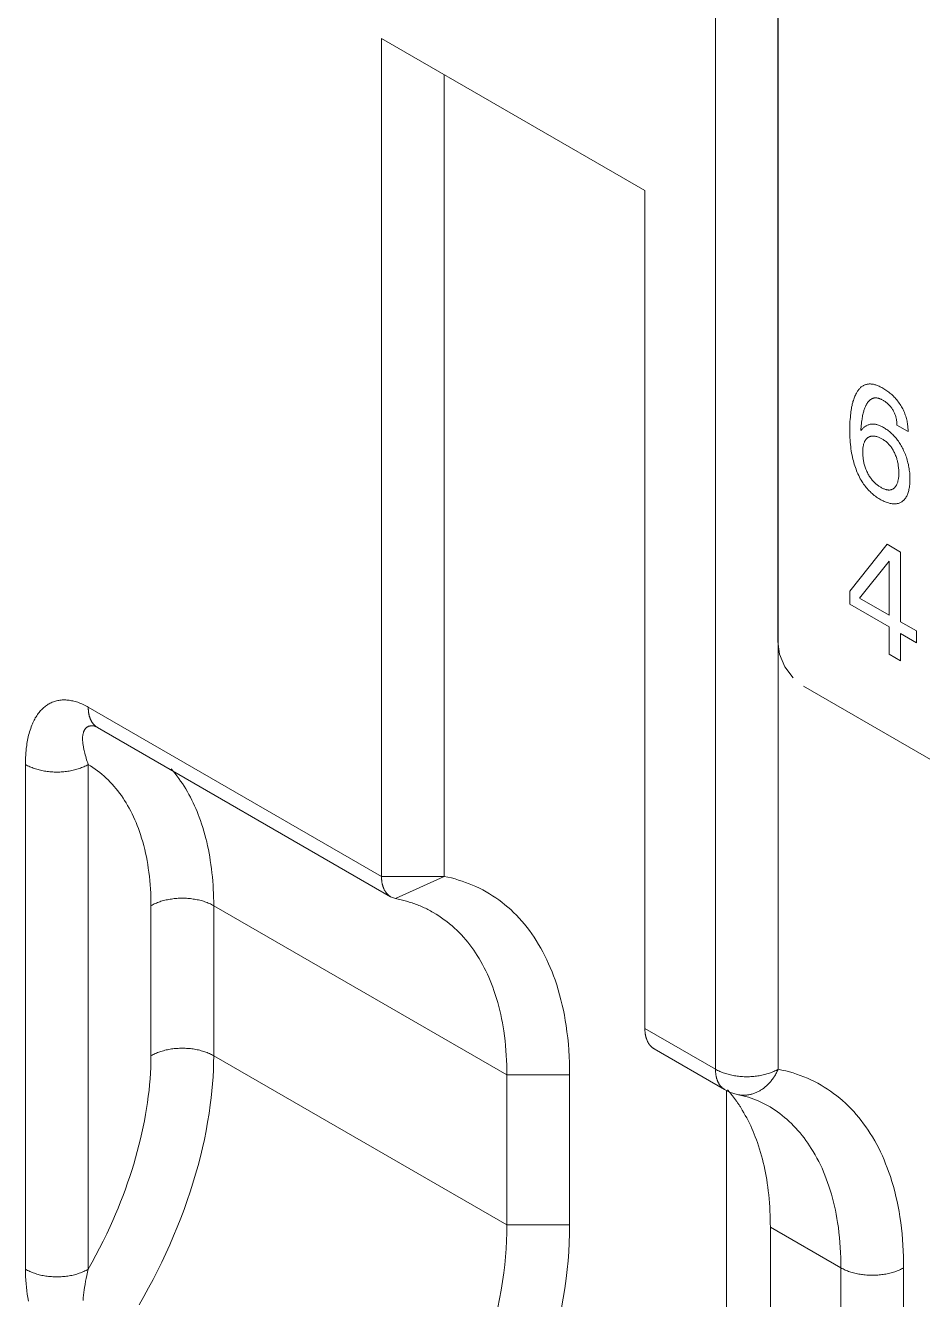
# Model space of a CAD drawing. Header units: inches. Extents: x 67578 to 72421, y -34894 to -31675.
# Drawn here: x 70298.83 to 70314.92, y -33404.89 to -33382.04 of the extents above; entities that cross this region are included whole.
import ezdxf

# ---------------------------------------------------------------- set-up
doc = ezdxf.new("R2010")
doc.units = ezdxf.units.IN
doc.header["$MEASUREMENT"] = 0

# ---------------------------------------------------------------- blocks, each defined once
blk = doc.blocks.new('ET200S')
at = {"lineweight": 0}
for p, q in [((64.727, -33.379), (64.727, 36.932)), ((65.428, 36.929), (65.428, -28.555)), ((65.434, -33.379), (65.434, 36.932)), ((60.961, -21.756), (63.931, -23.471)), ((60.961, -31.205), (60.961, -21.756)), ((61.669, -31.205), (61.669, -22.165)), ((63.931, -23.471), (63.931, -32.92)), ((66.898, -26.189), (66.773, -26.117)), ((66.241, -27.989), (66.661, -27.461)), ((66.661, -27.461), (66.812, -27.548)), ((66.812, -27.548), (66.812, -28.333)), ((66.684, -27.649), (66.352, -28.067)), ((66.684, -28.259), (66.684, -27.649)), ((66.241, -28.136), (66.241, -27.989)), ((66.684, -28.393), (66.241, -28.136)), ((66.352, -28.067), (66.684, -28.259)), ((66.684, -28.699), (66.684, -28.393)), ((66.812, -28.333), (66.993, -28.437)), ((66.993, -28.437), (66.993, -28.571)), ((65.449, -28.7), (65.428, -28.555)), ((66.812, -28.466), (66.812, -28.773)), ((66.993, -28.571), (66.812, -28.466)), ((65.508, -28.842), (65.449, -28.7)), ((66.812, -28.773), (66.684, -28.699)), ((65.602, -28.967), (65.508, -28.842)), ((65.719, -29.06), (75.619, -34.775)), ((57.656, -29.297), (60.961, -31.205)), ((57.726, -29.51), (57.728, -29.511)), ((57.728, -29.511), (57.759, -29.526)), ((57.759, -29.526), (61.065, -31.434)), ((56.949, -35.635), (56.949, -29.944)), ((57.656, -35.635), (57.656, -29.944)), ((60.961, -31.205), (61.669, -31.205)), ((61.119, -31.454), (61.669, -31.205)), ((61.119, -31.454), (61.065, -31.434)), ((58.363, -31.535), (58.363, -33.227)), ((62.376, -33.444), (59.07, -31.535)), ((59.07, -31.535), (59.07, -33.227)), ((64.727, -33.379), (63.931, -32.92)), ((64.83, -33.608), (64.035, -33.149)), ((62.376, -35.135), (59.07, -33.227)), ((62.376, -33.444), (63.083, -33.444)), ((62.376, -35.135), (62.376, -33.444)), ((63.083, -35.135), (63.083, -33.444)), ((64.83, -33.608), (64.886, -33.636)), ((64.851, -38.672), (64.851, -33.618)), ((64.886, -33.636), (64.944, -33.656)), ((64.944, -33.656), (64.985, -33.666)), ((64.985, -33.666), (64.985, -33.666)), ((64.985, -33.666), (65.098, -33.694)), ((65.098, -33.694), (65.207, -33.734)), ((65.207, -33.734), (65.313, -33.787)), ((62.376, -35.135), (63.083, -35.135)), ((66.141, -35.618), (65.346, -35.158)), ((65.346, -35.158), (65.346, -36.85)), ((66.141, -37.309), (66.141, -35.618)), ((66.848, -37.309), (66.848, -35.618))]:
    blk.add_line(p, q, dxfattribs=at)
for points in [[(66.898, -26.189), (66.898, -26.177), (66.898, -26.164), (66.897, -26.152), (66.896, -26.139), (66.895, -26.126), (66.893, -26.112), (66.891, -26.099), (66.889, -26.085), (66.886, -26.072), (66.883, -26.058), (66.88, -26.044), (66.876, -26.03), (66.872, -26.016), (66.867, -26.002), (66.862, -25.988), (66.856, -25.974), (66.851, -25.961), (66.845, -25.948), (66.838, -25.935), (66.831, -25.922), (66.824, -25.909), (66.816, -25.896), (66.808, -25.883), (66.799, -25.87), (66.79, -25.857), (66.78, -25.844), (66.77, -25.832), (66.76, -25.82), (66.751, -25.81), (66.742, -25.8), (66.732, -25.79), (66.722, -25.781), (66.713, -25.772), (66.703, -25.763), (66.693, -25.755), (66.682, -25.746), (66.67, -25.737), (66.659, -25.729), (66.648, -25.721), (66.636, -25.714), (66.625, -25.707), (66.613, -25.7), (66.603, -25.694), (66.592, -25.689), (66.582, -25.684), (66.571, -25.679), (66.561, -25.674), (66.551, -25.67), (66.542, -25.667), (66.533, -25.664), (66.524, -25.661), (66.516, -25.659), (66.507, -25.657), (66.498, -25.656), (66.49, -25.654), (66.482, -25.654), (66.474, -25.653), (66.467, -25.653), (66.459, -25.653), (66.452, -25.654), (66.444, -25.655), (66.437, -25.656), (66.43, -25.658), (66.423, -25.659), (66.416, -25.661), (66.41, -25.664), (66.403, -25.667), (66.397, -25.67), (66.391, -25.673), (66.383, -25.677), (66.376, -25.682), (66.37, -25.687), (66.363, -25.693), (66.357, -25.699), (66.351, -25.705), (66.345, -25.712), (66.34, -25.718), (66.334, -25.726), (66.329, -25.733), (66.324, -25.74), (66.32, -25.748), (66.315, -25.756), (66.309, -25.767), (66.304, -25.778), (66.299, -25.789), (66.294, -25.801), (66.289, -25.813), (66.285, -25.825), (66.281, -25.838), (66.277, -25.85), (66.274, -25.863), (66.269, -25.88), (66.266, -25.897), (66.262, -25.914), (66.259, -25.931), (66.256, -25.949), (66.253, -25.967), (66.251, -25.985), (66.249, -26.003), (66.247, -26.027), (66.245, -26.052), (66.243, -26.076), (66.242, -26.101), (66.241, -26.126), (66.241, -26.151), (66.241, -26.177), (66.241, -26.208)], [(66.366, -26.179), (66.367, -26.159), (66.368, -26.14), (66.37, -26.121), (66.372, -26.102), (66.374, -26.083), (66.377, -26.064), (66.379, -26.051), (66.381, -26.037), (66.383, -26.023), (66.386, -26.01), (66.389, -25.996), (66.392, -25.983), (66.395, -25.971), (66.398, -25.961), (66.401, -25.951), (66.404, -25.942), (66.407, -25.932), (66.411, -25.923), (66.414, -25.914), (66.418, -25.906), (66.422, -25.897), (66.425, -25.891), (66.428, -25.885), (66.431, -25.879), (66.435, -25.873), (66.438, -25.868), (66.442, -25.862), (66.446, -25.857), (66.45, -25.852), (66.454, -25.847), (66.458, -25.843), (66.463, -25.838), (66.467, -25.834), (66.472, -25.83), (66.476, -25.828), (66.48, -25.825), (66.484, -25.823), (66.488, -25.82), (66.493, -25.818), (66.497, -25.816), (66.501, -25.815), (66.506, -25.813), (66.511, -25.812), (66.516, -25.811), (66.521, -25.811), (66.526, -25.81), (66.531, -25.81), (66.536, -25.81), (66.541, -25.81), (66.546, -25.811), (66.552, -25.812), (66.557, -25.813), (66.563, -25.814), (66.568, -25.816), (66.574, -25.818), (66.58, -25.82), (66.587, -25.823), (66.593, -25.825), (66.6, -25.829), (66.607, -25.832), (66.613, -25.836), (66.62, -25.839), (66.626, -25.844), (66.633, -25.848), (66.639, -25.852), (66.646, -25.857), (66.652, -25.862), (66.659, -25.867), (66.665, -25.873), (66.672, -25.879), (66.678, -25.885), (66.685, -25.891), (66.691, -25.898), (66.697, -25.905), (66.703, -25.912), (66.708, -25.919), (66.713, -25.927), (66.719, -25.934), (66.724, -25.942), (66.728, -25.95), (66.733, -25.958), (66.738, -25.967), (66.742, -25.975), (66.746, -25.984), (66.75, -25.993), (66.753, -26.002), (66.756, -26.01), (66.759, -26.018), (66.761, -26.026), (66.763, -26.034), (66.765, -26.042), (66.767, -26.05), (66.768, -26.058), (66.769, -26.066), (66.771, -26.075), (66.772, -26.084), (66.772, -26.092), (66.773, -26.101), (66.773, -26.109), (66.773, -26.117)], [(66.918, -26.703), (66.918, -26.688), (66.917, -26.672), (66.916, -26.656), (66.914, -26.64), (66.912, -26.624), (66.91, -26.608), (66.907, -26.592), (66.904, -26.576), (66.901, -26.56), (66.897, -26.544), (66.893, -26.528), (66.889, -26.512), (66.884, -26.495), (66.879, -26.48), (66.873, -26.464), (66.868, -26.449), (66.861, -26.434), (66.855, -26.418), (66.848, -26.403), (66.841, -26.388), (66.834, -26.375), (66.827, -26.362), (66.82, -26.349), (66.813, -26.336), (66.805, -26.324), (66.797, -26.311), (66.789, -26.299), (66.78, -26.287), (66.772, -26.276), (66.763, -26.265), (66.754, -26.254), (66.745, -26.244), (66.735, -26.234), (66.726, -26.224), (66.716, -26.215), (66.707, -26.206), (66.697, -26.197), (66.688, -26.189), (66.678, -26.182), (66.669, -26.174), (66.659, -26.167), (66.649, -26.161), (66.64, -26.154), (66.63, -26.148), (66.62, -26.143), (66.611, -26.137), (66.601, -26.132), (66.592, -26.128), (66.583, -26.124), (66.573, -26.12), (66.564, -26.117), (66.555, -26.114), (66.546, -26.111), (66.537, -26.109), (66.529, -26.107), (66.521, -26.106), (66.513, -26.106), (66.505, -26.105), (66.498, -26.105), (66.49, -26.105), (66.483, -26.106), (66.476, -26.107), (66.469, -26.108), (66.462, -26.11), (66.455, -26.112), (66.447, -26.114), (66.44, -26.117), (66.434, -26.12), (66.427, -26.124), (66.421, -26.128), (66.414, -26.132), (66.408, -26.136), (66.402, -26.14), (66.396, -26.145), (66.39, -26.15), (66.385, -26.156), (66.38, -26.161), (66.375, -26.167), (66.37, -26.173), (66.366, -26.179)], [(66.241, -26.208), (66.242, -26.233), (66.243, -26.259), (66.244, -26.284), (66.246, -26.31), (66.248, -26.336), (66.251, -26.36), (66.254, -26.384), (66.258, -26.408), (66.262, -26.433), (66.267, -26.457), (66.272, -26.482), (66.276, -26.501), (66.281, -26.519), (66.286, -26.538), (66.292, -26.557), (66.298, -26.576), (66.304, -26.595), (66.311, -26.614), (66.318, -26.632), (66.325, -26.65), (66.333, -26.668), (66.341, -26.686), (66.35, -26.703), (66.359, -26.721), (66.369, -26.738), (66.379, -26.755), (66.388, -26.769), (66.397, -26.782), (66.407, -26.795), (66.417, -26.808), (66.427, -26.821), (66.437, -26.833), (66.447, -26.845), (66.458, -26.856), (66.469, -26.867), (66.481, -26.879), (66.493, -26.889), (66.505, -26.9), (66.517, -26.91), (66.53, -26.919), (66.542, -26.928), (66.554, -26.936), (66.567, -26.944), (66.58, -26.951), (66.592, -26.958), (66.604, -26.965), (66.616, -26.971), (66.628, -26.977), (66.64, -26.982), (66.652, -26.986), (66.664, -26.991), (66.676, -26.994), (66.686, -26.997), (66.697, -27), (66.707, -27.002), (66.718, -27.003), (66.728, -27.005), (66.738, -27.005), (66.748, -27.005), (66.758, -27.005), (66.766, -27.004), (66.774, -27.002), (66.782, -27.001), (66.79, -26.999), (66.798, -26.996), (66.805, -26.993), (66.812, -26.99), (66.819, -26.986), (66.826, -26.982), (66.833, -26.977), (66.839, -26.972), (66.846, -26.967), (66.852, -26.961), (66.857, -26.955), (66.863, -26.949), (66.868, -26.942), (66.873, -26.935), (66.877, -26.927), (66.883, -26.918), (66.887, -26.908), (66.892, -26.898), (66.896, -26.888), (66.899, -26.877), (66.903, -26.866), (66.906, -26.854), (66.908, -26.842), (66.911, -26.829), (66.913, -26.815), (66.915, -26.801), (66.916, -26.786), (66.917, -26.771), (66.918, -26.757), (66.918, -26.741), (66.919, -26.726), (66.918, -26.703)], [(66.735, -26.832), (66.731, -26.835), (66.726, -26.838), (66.721, -26.84), (66.716, -26.843), (66.711, -26.844), (66.706, -26.846), (66.7, -26.847), (66.695, -26.848), (66.69, -26.849), (66.684, -26.849), (66.679, -26.849), (66.673, -26.848), (66.667, -26.848), (66.662, -26.847), (66.656, -26.846), (66.65, -26.844), (66.642, -26.842), (66.635, -26.84), (66.628, -26.837), (66.62, -26.834), (66.613, -26.831), (66.605, -26.827), (66.597, -26.823), (66.59, -26.818), (66.582, -26.814), (66.575, -26.809), (66.567, -26.804), (66.56, -26.799), (66.552, -26.794), (66.545, -26.788), (66.538, -26.782), (66.53, -26.775), (66.523, -26.768), (66.515, -26.761), (66.508, -26.753), (66.501, -26.745), (66.494, -26.737), (66.487, -26.728), (66.48, -26.72), (66.473, -26.71), (66.467, -26.701), (66.461, -26.691), (66.455, -26.682), (66.449, -26.672), (66.444, -26.662), (66.439, -26.652), (66.433, -26.64), (66.428, -26.628), (66.423, -26.615), (66.418, -26.603), (66.414, -26.591), (66.41, -26.579), (66.407, -26.568), (66.404, -26.557), (66.401, -26.546), (66.398, -26.535), (66.396, -26.524), (66.394, -26.513), (66.393, -26.502), (66.391, -26.49), (66.39, -26.478), (66.388, -26.467), (66.388, -26.455), (66.387, -26.444), (66.387, -26.432), (66.387, -26.421), (66.387, -26.411), (66.387, -26.401), (66.388, -26.391), (66.388, -26.382), (66.389, -26.372), (66.391, -26.363), (66.392, -26.354), (66.394, -26.345), (66.395, -26.338), (66.397, -26.33), (66.4, -26.323), (66.402, -26.316), (66.405, -26.309), (66.408, -26.302), (66.411, -26.296), (66.414, -26.29), (66.418, -26.285), (66.421, -26.28), (66.424, -26.276), (66.428, -26.272), (66.432, -26.268), (66.436, -26.264), (66.44, -26.261), (66.444, -26.258), (66.449, -26.255)], [(66.449, -26.255), (66.453, -26.252), (66.458, -26.25), (66.463, -26.248), (66.468, -26.246), (66.473, -26.244), (66.478, -26.243), (66.483, -26.242), (66.488, -26.241), (66.494, -26.24), (66.5, -26.24), (66.506, -26.24), (66.513, -26.241), (66.52, -26.241), (66.527, -26.242), (66.533, -26.244), (66.54, -26.245), (66.547, -26.247), (66.555, -26.25), (66.563, -26.253), (66.571, -26.256), (66.578, -26.259), (66.586, -26.263), (66.594, -26.267), (66.602, -26.271), (66.61, -26.276), (66.618, -26.28), (66.626, -26.286), (66.634, -26.291), (66.642, -26.297), (66.65, -26.303), (66.658, -26.31), (66.665, -26.317), (66.672, -26.323), (66.679, -26.331), (66.686, -26.338), (66.693, -26.346), (66.699, -26.354), (66.706, -26.362), (66.712, -26.37), (66.718, -26.38), (66.723, -26.389), (66.729, -26.398), (66.734, -26.408), (66.739, -26.418), (66.744, -26.427), (66.749, -26.437), (66.754, -26.449), (66.758, -26.46), (66.763, -26.471), (66.766, -26.483), (66.77, -26.494), (66.773, -26.506), (66.777, -26.518), (66.78, -26.53), (66.782, -26.543), (66.785, -26.555), (66.787, -26.567), (66.788, -26.579), (66.79, -26.592), (66.791, -26.605), (66.792, -26.618), (66.793, -26.631), (66.793, -26.643), (66.793, -26.656), (66.793, -26.667), (66.793, -26.678), (66.792, -26.689), (66.792, -26.7), (66.79, -26.71), (66.789, -26.721), (66.788, -26.731), (66.786, -26.739), (66.784, -26.746), (66.783, -26.754), (66.781, -26.761), (66.778, -26.768), (66.776, -26.775), (66.773, -26.782), (66.77, -26.788), (66.767, -26.794), (66.764, -26.799), (66.761, -26.805), (66.757, -26.81), (66.754, -26.814), (66.75, -26.819), (66.746, -26.823), (66.741, -26.827), (66.735, -26.832)], [(56.949, -29.944), (56.949, -29.917), (56.949, -29.891), (56.95, -29.865), (56.952, -29.839), (56.953, -29.812), (56.956, -29.786), (56.958, -29.76), (56.962, -29.734), (56.965, -29.708), (56.969, -29.689), (56.972, -29.669), (56.976, -29.65), (56.98, -29.631), (56.984, -29.612), (56.989, -29.593), (56.995, -29.574), (57, -29.555), (57.007, -29.537), (57.013, -29.518), (57.02, -29.5), (57.026, -29.486), (57.032, -29.472), (57.038, -29.459), (57.045, -29.445), (57.052, -29.432), (57.059, -29.419), (57.067, -29.406), (57.075, -29.394), (57.083, -29.381), (57.092, -29.369), (57.101, -29.357), (57.111, -29.346), (57.119, -29.336), (57.128, -29.327), (57.136, -29.318), (57.146, -29.31), (57.155, -29.301), (57.165, -29.293), (57.174, -29.285), (57.185, -29.278), (57.195, -29.271), (57.206, -29.264), (57.216, -29.258), (57.228, -29.252), (57.239, -29.247), (57.251, -29.242), (57.263, -29.237), (57.275, -29.233), (57.287, -29.229), (57.299, -29.226), (57.312, -29.223), (57.324, -29.221), (57.337, -29.219), (57.35, -29.217), (57.362, -29.216), (57.376, -29.216), (57.389, -29.216), (57.402, -29.216), (57.415, -29.217), (57.429, -29.218), (57.442, -29.219), (57.455, -29.221), (57.468, -29.224), (57.481, -29.226), (57.494, -29.229), (57.507, -29.233), (57.522, -29.237), (57.538, -29.242), (57.553, -29.248), (57.568, -29.254), (57.583, -29.26), (57.598, -29.267), (57.613, -29.274), (57.627, -29.281), (57.642, -29.289), (57.656, -29.297)], [(57.656, -29.297), (57.656, -29.301), (57.656, -29.305), (57.656, -29.309), (57.656, -29.314), (57.656, -29.318), (57.656, -29.322), (57.657, -29.326), (57.657, -29.33), (57.657, -29.335), (57.658, -29.339), (57.658, -29.343), (57.659, -29.347), (57.659, -29.351), (57.66, -29.356), (57.66, -29.36), (57.661, -29.364), (57.662, -29.368), (57.662, -29.372), (57.663, -29.376), (57.664, -29.381), (57.665, -29.385), (57.666, -29.389), (57.667, -29.393), (57.668, -29.397), (57.669, -29.401), (57.671, -29.405), (57.672, -29.409), (57.673, -29.413), (57.675, -29.417)], [(57.675, -29.417), (57.676, -29.42), (57.677, -29.424), (57.678, -29.427), (57.679, -29.43), (57.681, -29.433), (57.682, -29.436), (57.684, -29.439), (57.685, -29.442), (57.687, -29.446), (57.688, -29.449), (57.69, -29.452), (57.691, -29.455), (57.693, -29.458), (57.695, -29.461), (57.697, -29.464), (57.698, -29.466), (57.7, -29.469), (57.702, -29.472), (57.704, -29.475), (57.706, -29.478), (57.708, -29.48), (57.71, -29.483), (57.712, -29.486), (57.715, -29.488), (57.717, -29.491), (57.719, -29.493), (57.721, -29.496), (57.724, -29.498), (57.726, -29.501), (57.729, -29.503), (57.731, -29.505), (57.734, -29.507), (57.736, -29.509), (57.738, -29.511), (57.741, -29.513), (57.743, -29.515), (57.746, -29.517), (57.749, -29.519), (57.751, -29.52), (57.754, -29.522), (57.757, -29.524), (57.759, -29.525)], [(57.656, -29.944), (57.65, -29.926), (57.644, -29.908), (57.638, -29.89), (57.632, -29.872), (57.627, -29.853), (57.622, -29.835), (57.617, -29.817), (57.613, -29.799), (57.61, -29.787), (57.608, -29.776), (57.605, -29.765), (57.603, -29.754), (57.601, -29.742), (57.599, -29.731), (57.598, -29.72), (57.596, -29.709), (57.595, -29.697), (57.594, -29.686), (57.593, -29.674), (57.593, -29.667), (57.593, -29.659), (57.592, -29.652), (57.592, -29.644), (57.593, -29.637), (57.593, -29.629), (57.594, -29.622), (57.595, -29.614), (57.596, -29.607), (57.597, -29.599), (57.599, -29.592), (57.601, -29.585), (57.602, -29.58), (57.603, -29.576), (57.605, -29.572), (57.607, -29.567), (57.609, -29.563), (57.61, -29.559), (57.613, -29.555), (57.615, -29.551), (57.617, -29.547), (57.62, -29.544), (57.622, -29.54), (57.625, -29.537), (57.628, -29.533), (57.632, -29.53), (57.635, -29.528), (57.638, -29.525), (57.641, -29.523), (57.645, -29.521), (57.649, -29.519), (57.652, -29.517), (57.656, -29.515), (57.66, -29.513), (57.664, -29.512), (57.668, -29.511), (57.672, -29.51), (57.676, -29.509), (57.68, -29.508), (57.685, -29.507), (57.691, -29.507), (57.696, -29.507), (57.701, -29.507), (57.706, -29.507), (57.711, -29.508), (57.716, -29.508), (57.721, -29.509), (57.726, -29.51)], [(56.949, -29.944), (56.961, -29.95), (56.973, -29.957), (56.985, -29.963), (56.998, -29.968), (57.01, -29.974), (57.023, -29.979), (57.036, -29.984), (57.049, -29.988), (57.062, -29.993), (57.075, -29.997), (57.09, -30.001), (57.104, -30.005), (57.119, -30.008), (57.134, -30.011), (57.149, -30.014), (57.164, -30.017), (57.179, -30.019), (57.194, -30.021), (57.209, -30.023), (57.224, -30.025), (57.24, -30.026), (57.255, -30.027), (57.271, -30.028), (57.287, -30.028), (57.302, -30.028), (57.318, -30.028), (57.334, -30.028), (57.349, -30.027), (57.365, -30.026), (57.38, -30.025), (57.396, -30.023), (57.411, -30.021), (57.426, -30.019), (57.441, -30.017), (57.455, -30.014), (57.47, -30.011), (57.485, -30.008), (57.5, -30.005), (57.515, -30.001), (57.529, -29.997), (57.542, -29.993), (57.555, -29.988), (57.568, -29.984), (57.581, -29.979), (57.594, -29.974), (57.607, -29.968), (57.619, -29.963), (57.632, -29.957), (57.644, -29.95), (57.656, -29.944)], [(57.656, -29.944), (57.683, -29.96), (57.709, -29.978), (57.735, -29.996), (57.76, -30.014), (57.785, -30.034), (57.81, -30.054), (57.834, -30.075), (57.857, -30.096), (57.88, -30.118), (57.902, -30.141), (57.925, -30.165), (57.947, -30.19), (57.968, -30.215), (57.989, -30.241), (58.009, -30.267), (58.029, -30.294), (58.048, -30.322), (58.066, -30.349), (58.083, -30.377), (58.1, -30.406), (58.118, -30.437), (58.135, -30.469), (58.151, -30.501), (58.166, -30.533), (58.181, -30.566), (58.195, -30.599), (58.209, -30.632), (58.222, -30.665), (58.234, -30.699), (58.245, -30.733), (58.258, -30.774), (58.271, -30.816), (58.282, -30.858), (58.293, -30.9), (58.302, -30.942), (58.311, -30.984), (58.319, -31.027), (58.327, -31.07), (58.333, -31.113), (58.34, -31.159), (58.345, -31.206), (58.35, -31.253), (58.354, -31.3), (58.357, -31.347), (58.36, -31.394), (58.361, -31.441), (58.363, -31.488), (58.363, -31.535)], [(58.589, -29.992), (58.612, -30.018), (58.634, -30.046), (58.656, -30.073), (58.677, -30.101), (58.697, -30.13), (58.717, -30.159), (58.736, -30.189), (58.755, -30.219), (58.773, -30.25), (58.79, -30.281), (58.807, -30.312), (58.823, -30.344), (58.839, -30.376), (58.854, -30.408), (58.868, -30.44), (58.882, -30.473), (58.895, -30.506), (58.908, -30.539), (58.92, -30.573), (58.934, -30.613), (58.947, -30.653), (58.959, -30.694), (58.971, -30.735), (58.982, -30.776), (58.992, -30.817), (59.001, -30.859), (59.01, -30.9), (59.018, -30.942), (59.025, -30.984), (59.032, -31.026), (59.039, -31.072), (59.045, -31.118), (59.051, -31.164), (59.055, -31.21), (59.059, -31.257), (59.063, -31.303), (59.065, -31.35), (59.067, -31.396), (59.069, -31.442), (59.07, -31.489), (59.07, -31.535)], [(61.053, -31.427), (61.05, -31.424), (61.046, -31.421), (61.043, -31.419), (61.039, -31.416), (61.036, -31.413), (61.033, -31.41), (61.03, -31.407), (61.027, -31.404), (61.024, -31.401), (61.021, -31.398), (61.018, -31.394), (61.016, -31.391), (61.013, -31.388), (61.011, -31.384), (61.008, -31.381), (61.006, -31.377), (61.003, -31.374), (61.001, -31.369), (60.998, -31.365), (60.996, -31.36), (60.993, -31.356), (60.991, -31.351), (60.989, -31.347), (60.987, -31.342), (60.985, -31.337), (60.983, -31.332), (60.981, -31.328), (60.979, -31.323), (60.978, -31.318), (60.976, -31.313), (60.975, -31.308), (60.973, -31.303), (60.972, -31.298), (60.971, -31.292), (60.969, -31.286), (60.968, -31.28), (60.967, -31.274), (60.966, -31.268), (60.965, -31.261), (60.964, -31.255), (60.964, -31.249), (60.963, -31.243), (60.963, -31.236), (60.962, -31.23), (60.962, -31.224), (60.962, -31.218), (60.962, -31.212), (60.961, -31.205)], [(63.083, -33.444), (63.082, -33.374), (63.08, -33.304), (63.077, -33.234), (63.073, -33.165), (63.068, -33.095), (63.061, -33.025), (63.052, -32.956), (63.043, -32.887), (63.034, -32.828), (63.023, -32.77), (63.012, -32.713), (62.999, -32.655), (62.985, -32.598), (62.97, -32.541), (62.954, -32.484), (62.937, -32.428), (62.918, -32.372), (62.901, -32.326), (62.884, -32.28), (62.865, -32.234), (62.846, -32.189), (62.825, -32.144), (62.804, -32.1), (62.781, -32.057), (62.758, -32.013), (62.733, -31.971), (62.707, -31.929), (62.682, -31.891), (62.657, -31.853), (62.63, -31.816), (62.603, -31.78), (62.574, -31.745), (62.545, -31.71), (62.514, -31.676), (62.483, -31.643), (62.451, -31.611), (62.418, -31.58), (62.386, -31.551), (62.353, -31.524), (62.319, -31.497), (62.285, -31.471), (62.25, -31.446), (62.214, -31.423), (62.178, -31.4), (62.141, -31.378), (62.103, -31.357), (62.065, -31.338), (62.027, -31.32), (61.988, -31.303), (61.95, -31.287), (61.91, -31.272), (61.871, -31.258), (61.831, -31.246), (61.791, -31.234), (61.75, -31.223), (61.71, -31.214), (61.669, -31.205)], [(58.363, -31.535), (58.375, -31.529), (58.387, -31.522), (58.399, -31.516), (58.412, -31.51), (58.424, -31.505), (58.437, -31.5), (58.45, -31.495), (58.463, -31.491), (58.476, -31.486), (58.489, -31.482), (58.504, -31.478), (58.519, -31.474), (58.533, -31.471), (58.548, -31.468), (58.563, -31.465), (58.578, -31.462), (58.593, -31.46), (58.608, -31.458), (58.623, -31.456), (58.638, -31.454), (58.654, -31.453), (58.669, -31.452), (58.685, -31.451), (58.701, -31.451), (58.716, -31.451), (58.732, -31.451), (58.748, -31.451), (58.763, -31.452), (58.779, -31.453), (58.795, -31.454), (58.81, -31.456), (58.825, -31.458), (58.84, -31.46), (58.855, -31.462), (58.87, -31.465), (58.885, -31.468), (58.899, -31.471), (58.914, -31.474), (58.929, -31.478), (58.943, -31.482), (58.957, -31.486), (58.97, -31.491), (58.983, -31.495), (58.996, -31.5), (59.008, -31.505), (59.021, -31.51), (59.033, -31.516), (59.046, -31.522), (59.058, -31.529), (59.07, -31.535)], [(61.064, -31.434), (61.063, -31.433), (61.062, -31.433), (61.062, -31.432), (61.061, -31.432), (61.06, -31.431), (61.059, -31.43), (61.058, -31.43), (61.057, -31.429), (61.056, -31.429), (61.056, -31.428), (61.055, -31.428), (61.054, -31.427), (61.053, -31.427)], [(61.546, -31.612), (61.531, -31.604), (61.516, -31.595), (61.501, -31.587), (61.486, -31.58), (61.471, -31.572), (61.456, -31.565), (61.442, -31.558), (61.427, -31.551), (61.412, -31.545), (61.397, -31.538), (61.382, -31.532), (61.367, -31.526), (61.352, -31.52), (61.337, -31.514), (61.322, -31.509), (61.306, -31.504), (61.291, -31.499), (61.275, -31.494), (61.26, -31.489), (61.244, -31.484), (61.229, -31.48), (61.213, -31.476), (61.198, -31.472), (61.182, -31.468), (61.166, -31.464), (61.15, -31.46), (61.134, -31.457), (61.119, -31.454)], [(62.376, -33.444), (62.375, -33.389), (62.374, -33.333), (62.372, -33.278), (62.369, -33.223), (62.365, -33.168), (62.36, -33.113), (62.355, -33.058), (62.348, -33.003), (62.34, -32.948), (62.333, -32.902), (62.325, -32.855), (62.316, -32.809), (62.306, -32.763), (62.295, -32.717), (62.284, -32.671), (62.272, -32.626), (62.258, -32.581), (62.244, -32.536), (62.229, -32.491), (62.216, -32.454), (62.202, -32.416), (62.187, -32.38), (62.171, -32.343), (62.155, -32.307), (62.138, -32.271), (62.12, -32.235), (62.102, -32.2), (62.083, -32.165), (62.063, -32.131), (62.042, -32.097), (62.022, -32.066), (62.001, -32.036), (61.98, -32.006), (61.958, -31.977), (61.935, -31.948), (61.912, -31.919), (61.888, -31.892), (61.863, -31.865), (61.838, -31.838), (61.811, -31.812), (61.785, -31.787), (61.757, -31.762), (61.729, -31.739), (61.7, -31.715), (61.67, -31.693), (61.64, -31.672), (61.609, -31.651), (61.578, -31.631), (61.546, -31.612)], [(63.931, -32.92), (63.931, -32.926), (63.932, -32.932), (63.932, -32.939), (63.932, -32.945), (63.932, -32.951), (63.933, -32.957), (63.934, -32.964), (63.934, -32.97), (63.935, -32.976), (63.936, -32.982), (63.937, -32.988), (63.938, -32.995), (63.939, -33.001), (63.941, -33.007), (63.942, -33.013), (63.943, -33.018), (63.945, -33.023), (63.946, -33.028), (63.948, -33.033), (63.949, -33.037), (63.951, -33.042), (63.953, -33.047), (63.955, -33.052), (63.956, -33.057), (63.959, -33.061), (63.961, -33.066), (63.963, -33.07), (63.965, -33.075), (63.968, -33.079), (63.97, -33.084), (63.973, -33.088), (63.975, -33.092), (63.978, -33.095), (63.98, -33.099), (63.983, -33.102), (63.986, -33.106), (63.988, -33.109), (63.991, -33.112), (63.994, -33.116), (63.997, -33.119), (64, -33.122), (64.003, -33.125), (64.006, -33.128), (64.009, -33.131), (64.013, -33.133), (64.016, -33.136), (64.019, -33.139), (64.023, -33.141), (64.027, -33.144), (64.031, -33.146), (64.035, -33.149)], [(58.363, -33.227), (58.375, -33.22), (58.387, -33.214), (58.399, -33.208), (58.412, -33.202), (58.424, -33.197), (58.437, -33.192), (58.45, -33.187), (58.463, -33.182), (58.476, -33.178), (58.489, -33.174), (58.504, -33.17), (58.519, -33.166), (58.533, -33.162), (58.548, -33.159), (58.563, -33.156), (58.578, -33.154), (58.593, -33.151), (58.608, -33.149), (58.623, -33.147), (58.638, -33.146), (58.654, -33.145), (58.669, -33.144), (58.685, -33.143), (58.701, -33.143), (58.716, -33.142), (58.732, -33.143), (58.748, -33.143), (58.763, -33.144), (58.779, -33.145), (58.795, -33.146), (58.81, -33.147), (58.825, -33.149), (58.84, -33.151), (58.855, -33.154), (58.87, -33.156), (58.885, -33.159), (58.899, -33.162), (58.914, -33.166), (58.929, -33.17), (58.943, -33.174), (58.957, -33.178), (58.97, -33.182), (58.983, -33.187), (58.996, -33.192), (59.008, -33.197), (59.021, -33.202), (59.033, -33.208), (59.046, -33.214), (59.058, -33.22), (59.07, -33.227)], [(58.363, -33.227), (58.362, -33.292), (58.36, -33.358), (58.357, -33.423), (58.353, -33.488), (58.348, -33.554), (58.341, -33.619), (58.333, -33.684), (58.324, -33.753), (58.314, -33.822), (58.302, -33.891), (58.289, -33.96), (58.276, -34.029), (58.261, -34.097), (58.245, -34.165), (58.228, -34.237), (58.209, -34.308), (58.189, -34.379), (58.168, -34.449), (58.147, -34.52), (58.124, -34.59), (58.1, -34.659), (58.075, -34.731), (58.048, -34.802), (58.021, -34.873), (57.993, -34.944), (57.964, -35.014), (57.933, -35.084), (57.902, -35.153), (57.864, -35.235), (57.825, -35.316), (57.784, -35.397), (57.743, -35.477), (57.7, -35.556), (57.656, -35.635)], [(59.07, -33.227), (59.069, -33.306), (59.067, -33.385), (59.063, -33.464), (59.057, -33.543), (59.05, -33.622), (59.042, -33.701), (59.032, -33.78), (59.018, -33.878), (59.002, -33.975), (58.985, -34.073), (58.965, -34.17), (58.943, -34.266), (58.92, -34.362), (58.894, -34.463), (58.866, -34.563), (58.836, -34.663), (58.804, -34.762), (58.771, -34.861), (58.736, -34.959), (58.698, -35.06), (58.659, -35.16), (58.618, -35.259), (58.575, -35.358), (58.531, -35.456), (58.485, -35.553), (58.437, -35.651), (58.388, -35.748), (58.337, -35.844), (58.284, -35.94), (58.23, -36.034)], [(64.831, -33.608), (64.827, -33.606), (64.823, -33.603), (64.82, -33.601), (64.816, -33.599), (64.813, -33.596), (64.81, -33.594), (64.806, -33.591), (64.803, -33.588), (64.8, -33.585), (64.797, -33.582), (64.793, -33.579), (64.79, -33.576), (64.787, -33.572), (64.784, -33.569), (64.781, -33.565), (64.778, -33.561), (64.775, -33.558), (64.773, -33.554), (64.77, -33.55), (64.768, -33.546), (64.765, -33.542), (64.763, -33.538), (64.761, -33.534), (64.758, -33.53), (64.756, -33.525), (64.754, -33.521), (64.753, -33.517), (64.751, -33.513), (64.749, -33.508), (64.747, -33.504), (64.746, -33.5), (64.744, -33.494), (64.742, -33.488), (64.74, -33.482), (64.738, -33.476), (64.737, -33.47), (64.735, -33.464), (64.734, -33.458), (64.733, -33.452), (64.732, -33.446), (64.731, -33.44), (64.73, -33.434), (64.729, -33.428), (64.729, -33.422), (64.728, -33.416), (64.728, -33.41), (64.727, -33.404), (64.727, -33.397), (64.727, -33.391), (64.727, -33.385), (64.727, -33.379)], [(65.434, -33.379), (65.422, -33.386), (65.41, -33.392), (65.397, -33.398), (65.385, -33.404), (65.372, -33.409), (65.36, -33.415), (65.347, -33.419), (65.334, -33.424), (65.321, -33.428), (65.307, -33.432), (65.293, -33.436), (65.278, -33.44), (65.263, -33.444), (65.249, -33.447), (65.234, -33.45), (65.219, -33.452), (65.204, -33.455), (65.189, -33.457), (65.174, -33.459), (65.159, -33.46), (65.143, -33.461), (65.127, -33.462), (65.112, -33.463), (65.096, -33.464), (65.08, -33.464), (65.065, -33.464), (65.049, -33.463), (65.033, -33.462), (65.018, -33.461), (65.002, -33.46), (64.987, -33.459), (64.972, -33.457), (64.957, -33.455), (64.942, -33.452), (64.927, -33.45), (64.912, -33.447), (64.897, -33.444), (64.883, -33.44), (64.868, -33.436), (64.853, -33.432), (64.84, -33.428), (64.827, -33.424), (64.814, -33.419), (64.801, -33.415), (64.788, -33.409), (64.776, -33.404), (64.763, -33.398), (64.751, -33.392), (64.739, -33.386), (64.727, -33.379)], [(65.434, -33.379), (65.429, -33.39), (65.424, -33.4), (65.419, -33.411), (65.414, -33.421), (65.408, -33.431), (65.402, -33.442), (65.396, -33.452), (65.39, -33.462), (65.384, -33.471), (65.377, -33.481), (65.37, -33.49), (65.363, -33.5), (65.356, -33.509), (65.349, -33.517), (65.343, -33.525), (65.336, -33.532), (65.329, -33.54), (65.322, -33.547), (65.315, -33.555), (65.307, -33.562), (65.3, -33.569), (65.292, -33.575), (65.284, -33.582), (65.276, -33.588), (65.268, -33.595), (65.259, -33.601), (65.251, -33.606), (65.243, -33.612), (65.235, -33.617), (65.227, -33.622), (65.218, -33.626), (65.21, -33.631), (65.201, -33.635), (65.192, -33.639), (65.184, -33.643), (65.175, -33.647), (65.166, -33.65), (65.157, -33.653), (65.148, -33.656), (65.138, -33.659), (65.129, -33.661), (65.121, -33.663), (65.113, -33.665), (65.104, -33.667), (65.096, -33.668), (65.087, -33.669), (65.079, -33.67), (65.071, -33.671), (65.062, -33.671), (65.054, -33.672), (65.045, -33.672), (65.037, -33.672), (65.028, -33.671), (65.02, -33.671), (65.011, -33.67), (65.003, -33.669), (64.994, -33.667), (64.985, -33.666)], [(66.848, -35.618), (66.848, -35.554), (66.846, -35.49), (66.844, -35.426), (66.84, -35.362), (66.836, -35.298), (66.83, -35.234), (66.823, -35.17), (66.815, -35.106), (66.806, -35.043), (66.796, -34.985), (66.785, -34.928), (66.774, -34.871), (66.761, -34.814), (66.747, -34.757), (66.732, -34.701), (66.716, -34.645), (66.698, -34.589), (66.679, -34.534), (66.663, -34.489), (66.645, -34.444), (66.627, -34.4), (66.608, -34.356), (66.588, -34.312), (66.567, -34.269), (66.545, -34.227), (66.522, -34.185), (66.498, -34.143), (66.472, -34.103), (66.448, -34.065), (66.423, -34.029), (66.397, -33.993), (66.37, -33.957), (66.343, -33.922), (66.314, -33.888), (66.285, -33.855), (66.254, -33.823), (66.223, -33.791), (66.191, -33.761), (66.159, -33.732), (66.127, -33.704), (66.093, -33.678), (66.059, -33.652), (66.025, -33.627), (65.989, -33.603), (65.953, -33.58), (65.917, -33.558), (65.879, -33.537), (65.842, -33.517), (65.803, -33.498), (65.763, -33.481), (65.723, -33.464), (65.683, -33.449), (65.642, -33.434), (65.601, -33.421), (65.56, -33.409), (65.518, -33.398), (65.476, -33.388), (65.434, -33.379)], [(64.861, -33.61), (64.867, -33.617), (64.872, -33.623), (64.878, -33.63), (64.884, -33.637), (64.889, -33.643), (64.895, -33.65), (64.901, -33.657), (64.906, -33.664), (64.912, -33.671), (64.917, -33.678), (64.922, -33.684), (64.928, -33.691), (64.933, -33.698), (64.938, -33.705)], [(64.938, -33.705), (64.944, -33.713), (64.949, -33.72), (64.955, -33.728), (64.96, -33.735), (64.966, -33.743), (64.971, -33.75), (64.976, -33.758), (64.981, -33.766), (64.987, -33.773), (64.992, -33.781), (64.997, -33.789), (65.002, -33.796), (65.007, -33.804), (65.012, -33.812)], [(65.012, -33.812), (65.029, -33.841), (65.047, -33.869), (65.063, -33.899), (65.079, -33.928), (65.095, -33.958), (65.109, -33.988), (65.124, -34.019), (65.138, -34.049), (65.151, -34.08), (65.164, -34.111), (65.176, -34.143), (65.188, -34.174), (65.199, -34.206), (65.212, -34.243), (65.224, -34.28), (65.235, -34.318), (65.246, -34.356), (65.256, -34.394), (65.265, -34.432), (65.274, -34.47), (65.282, -34.508), (65.29, -34.547), (65.297, -34.585), (65.304, -34.624), (65.31, -34.663), (65.316, -34.708), (65.322, -34.752), (65.327, -34.797), (65.332, -34.842), (65.335, -34.887), (65.339, -34.933), (65.341, -34.978), (65.343, -35.023), (65.344, -35.068), (65.345, -35.113), (65.346, -35.158)], [(66.141, -35.618), (66.141, -35.561), (66.139, -35.504), (66.137, -35.447), (66.134, -35.39), (66.13, -35.334), (66.125, -35.277), (66.119, -35.22), (66.112, -35.164), (66.103, -35.107), (66.096, -35.061), (66.087, -35.015), (66.078, -34.97), (66.068, -34.924), (66.058, -34.878), (66.046, -34.833), (66.034, -34.788), (66.02, -34.743), (66.006, -34.699), (65.991, -34.655), (65.976, -34.614), (65.961, -34.575), (65.945, -34.535), (65.928, -34.496), (65.91, -34.458), (65.891, -34.419), (65.871, -34.381), (65.851, -34.344), (65.829, -34.307), (65.807, -34.271), (65.788, -34.241), (65.767, -34.211), (65.747, -34.182), (65.725, -34.153), (65.703, -34.125), (65.68, -34.097), (65.657, -34.07), (65.633, -34.043), (65.608, -34.017), (65.583, -33.992), (65.557, -33.967), (65.531, -33.944), (65.506, -33.922), (65.48, -33.901), (65.453, -33.88), (65.426, -33.86), (65.398, -33.841), (65.37, -33.822), (65.342, -33.804), (65.313, -33.787)], [(62.274, -36.065), (62.293, -35.967), (62.311, -35.869), (62.326, -35.771), (62.34, -35.673), (62.351, -35.583), (62.36, -35.494), (62.367, -35.405), (62.372, -35.315), (62.375, -35.225), (62.376, -35.135)], [(62.99, -36.071), (63.01, -35.961), (63.027, -35.85), (63.043, -35.739), (63.055, -35.639), (63.065, -35.539), (63.072, -35.438), (63.078, -35.337), (63.082, -35.236), (63.083, -35.135)], [(66.141, -35.618), (66.153, -35.624), (66.165, -35.631), (66.178, -35.637), (66.19, -35.643), (66.203, -35.648), (66.215, -35.653), (66.228, -35.658), (66.241, -35.663), (66.254, -35.667), (66.268, -35.671), (66.282, -35.675), (66.297, -35.679), (66.312, -35.682), (66.326, -35.685), (66.341, -35.688), (66.356, -35.691), (66.371, -35.693), (66.386, -35.695), (66.401, -35.697), (66.416, -35.699), (66.432, -35.7), (66.448, -35.701), (66.463, -35.702), (66.479, -35.702), (66.495, -35.702), (66.51, -35.702), (66.526, -35.702), (66.542, -35.701), (66.557, -35.7), (66.573, -35.699), (66.588, -35.697), (66.603, -35.695), (66.618, -35.693), (66.633, -35.691), (66.648, -35.688), (66.663, -35.685), (66.678, -35.682), (66.692, -35.679), (66.707, -35.675), (66.722, -35.671), (66.735, -35.667), (66.748, -35.663), (66.761, -35.658), (66.774, -35.653), (66.787, -35.648), (66.799, -35.643), (66.812, -35.637), (66.824, -35.631), (66.836, -35.624), (66.848, -35.618)], [(56.949, -35.635), (56.961, -35.642), (56.973, -35.648), (56.985, -35.654), (56.998, -35.66), (57.01, -35.665), (57.023, -35.671), (57.036, -35.675), (57.049, -35.68), (57.062, -35.684), (57.075, -35.688), (57.09, -35.692), (57.104, -35.696), (57.119, -35.7), (57.134, -35.703), (57.149, -35.706), (57.164, -35.709), (57.179, -35.711), (57.194, -35.713), (57.209, -35.715), (57.224, -35.716), (57.24, -35.717), (57.255, -35.718), (57.271, -35.719), (57.287, -35.72), (57.302, -35.72), (57.318, -35.72), (57.334, -35.719), (57.349, -35.718), (57.365, -35.717), (57.38, -35.716), (57.396, -35.715), (57.411, -35.713), (57.426, -35.711), (57.441, -35.709), (57.455, -35.706), (57.47, -35.703), (57.485, -35.7), (57.5, -35.696), (57.515, -35.692), (57.529, -35.688), (57.542, -35.684), (57.555, -35.68), (57.568, -35.675), (57.581, -35.671), (57.594, -35.665), (57.607, -35.66), (57.619, -35.654), (57.632, -35.648), (57.644, -35.642), (57.656, -35.635)], [(56.982, -35.993), (56.975, -35.954), (56.969, -35.916), (56.964, -35.877), (56.959, -35.837), (56.955, -35.797), (56.952, -35.756), (56.95, -35.716), (56.949, -35.676), (56.949, -35.635)], [(57.597, -35.987), (57.599, -35.957), (57.602, -35.927), (57.606, -35.898), (57.61, -35.868), (57.614, -35.839), (57.62, -35.805), (57.626, -35.77), (57.633, -35.737), (57.64, -35.703), (57.648, -35.669), (57.656, -35.635)]]:
    blk.add_lwpolyline(points, dxfattribs=at)

msp = doc.modelspace()

# ---------------------------------------------------------------- block references
at = {"xscale": 1.59100124616462, "yscale": 1.59100124616462, "zscale": 1.59100124616462}
msp.add_blockref('ET200S', (70208.226, -33347.652), dxfattribs=at)

doc.saveas('drawing.dxf')
